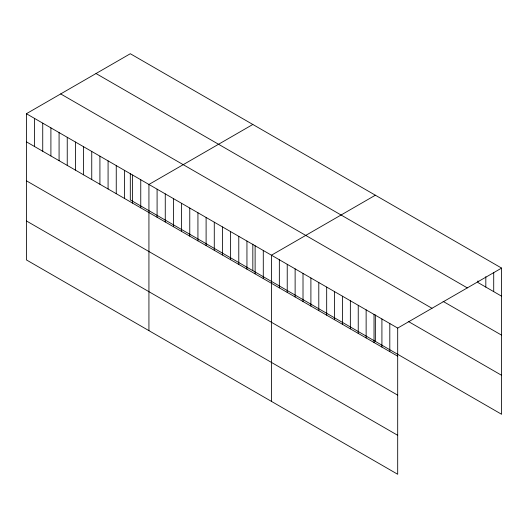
<?xml version="1.0" encoding="UTF-8"?>
<svg xmlns="http://www.w3.org/2000/svg" width="528" height="528" viewBox="0 0 528 528"><rect width="100%" height="100%" fill="white"/><g stroke="black" fill="none" stroke-linecap="round" stroke-linejoin="round"><path stroke-width="0.79" d="M26.4 113.718L397.69 328.086L397.69 474.269L26.4 259.908L26.4 113.718L130.31 53.731L501.6 268.092L501.6 414.282L130.31 199.914L130.31 173.415M252.833 124.469L148.929 184.463L148.929 330.647M375.362 195.208L271.451 255.202L271.451 401.386M397.69 328.086L501.6 268.092M501.6 296.195L477.932 282.526L477.932 280.922M96.017 73.531L467.313 287.892M443.084 301.376L501.6 335.161M60.687 93.925L431.983 308.286M408.236 321.407L501.6 375.309M26.4 141.821L397.69 356.182M26.4 180.787L397.69 395.155M26.4 220.935L397.69 435.303M493.713 272.369L493.713 291.641M485.819 276.646L485.819 287.087M389.803 323.532L389.803 351.628M381.916 318.971L381.916 347.074M375.362 314.899L375.362 341.398M374.022 314.417L374.022 342.52M366.135 309.863L366.135 337.966M358.241 305.309L358.241 333.412M350.354 300.755L350.354 328.852M342.461 296.201L342.461 324.298M334.574 291.641L334.574 319.744M326.68 287.087L326.68 315.19M318.793 282.533L318.793 310.636M310.9 277.979L310.9 306.075M303.013 273.425L303.013 301.521M295.126 268.864L295.126 296.967M287.232 264.31L287.232 292.413M279.345 259.756L279.345 287.859M263.287 250.483L263.287 278.586M255.116 245.771L255.116 273.867M252.833 244.154L252.833 270.653M246.946 241.052L246.946 269.155M238.781 236.339L238.781 264.436M230.611 231.62L230.611 259.723M222.44 226.908L222.44 255.004M214.276 222.189L214.276 250.292M206.105 217.477L206.105 245.573M197.934 212.758L197.934 240.86M189.77 208.039L189.77 236.141M181.599 203.326L181.599 231.429M173.435 198.607L173.435 226.71M165.264 193.895L165.264 221.991M157.093 189.176L157.093 217.279M140.758 179.744L140.758 207.847M132.587 175.032L132.587 203.128M124.423 170.313L124.423 198.416M116.252 165.601L116.252 193.697M108.082 160.882L108.082 188.984M99.917 156.163L99.917 184.265M91.747 151.45L91.747 179.553M83.576 146.731L83.576 174.834M75.412 142.019L75.412 170.115M67.241 137.3L67.241 165.403M59.077 132.587L59.077 160.684M50.906 127.868L50.906 155.971M42.735 123.156L42.735 151.252M34.571 118.437L34.571 146.54"/></g></svg>
